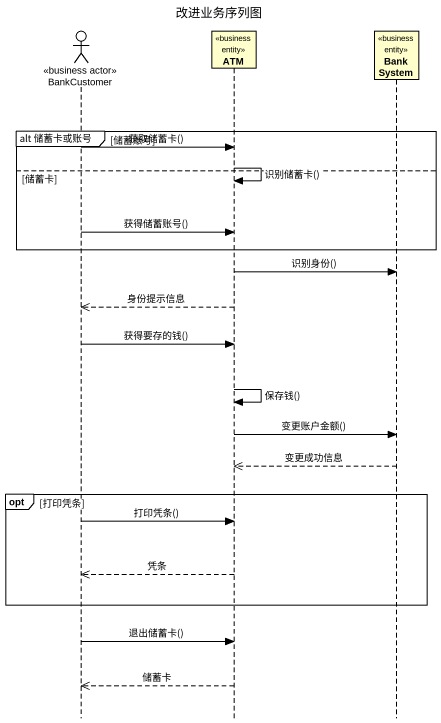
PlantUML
@startuml
title 改进业务序列图
hide footbox
actor BankCustomer <<business actor>>
participant ATM <<business entity>>
participant BankSystem <<business entity>>

group alt 储蓄卡或账号 [储蓄账号]
  BankCustomer -> ATM : 获取储蓄卡()
  ATM -> ATM : 识别储蓄卡()
else 储蓄卡
  BankCustomer -> ATM : 获得储蓄账号()
end
ATM -> BankSystem : 识别身份()
ATM -->> BankCustomer : 身份提示信息
BankCustomer -> ATM : 获得要存的钱()
ATM -> ATM : 保存钱()
ATM -> BankSystem : 变更账户金额()
BankSystem -->> ATM : 变更成功信息
opt 打印凭条
  BankCustomer -> ATM : 打印凭条()
  ATM -->> BankCustomer : 凭条
end
BankCustomer -> ATM : 退出储蓄卡()
ATM -->> BankCustomer : 储蓄卡
@enduml
